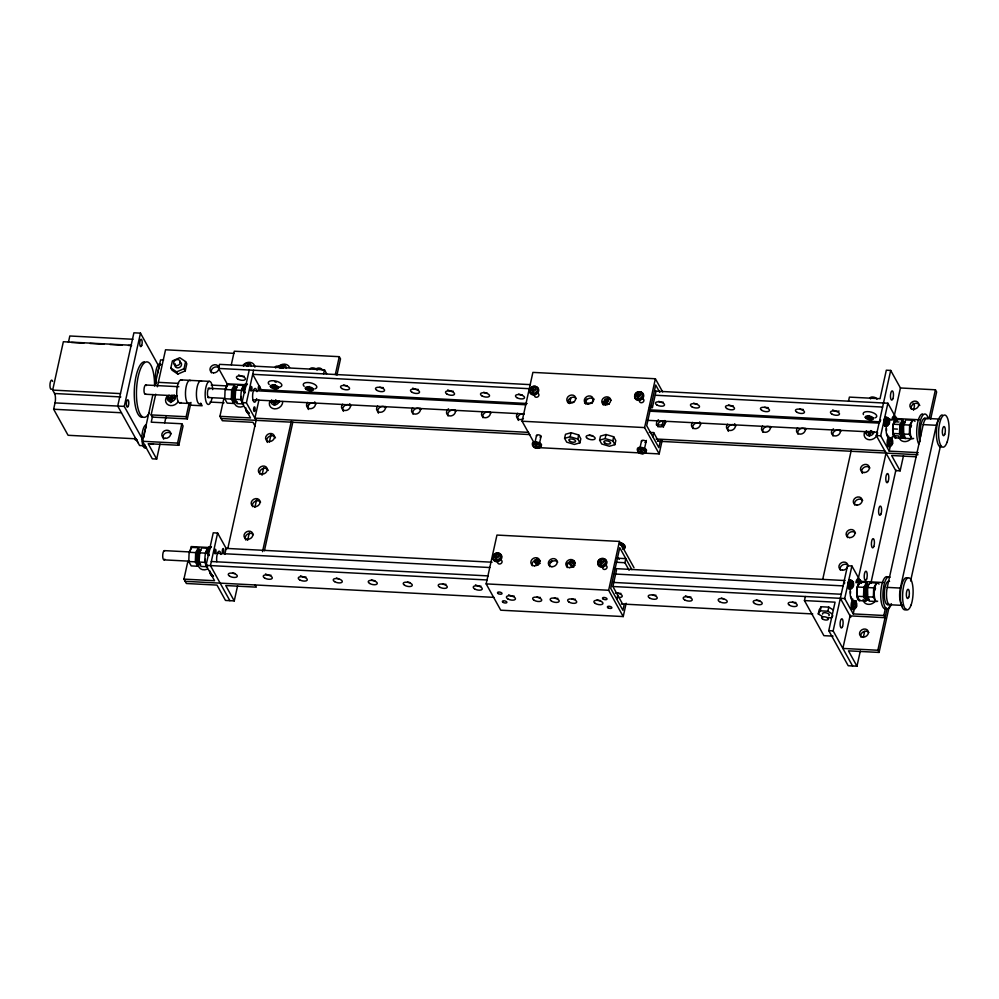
<?xml version="1.0" encoding="UTF-8"?>
<svg xmlns="http://www.w3.org/2000/svg" width="999" height="999" viewBox="0 0 999 999"><rect width="100%" height="100%" fill="white"/><g stroke="black" fill="none" stroke-linecap="round" stroke-linejoin="round"><path stroke-width="1.5" d="M200.075 549.775L197.914 550.499L197.04 552.347L196.828 560.726L198.376 560.901L199.226 559.977L199.738 552.335L199.051 550.861L200.075 549.775L200.986 550.549M236.051 386.988L233.891 387.712L233.017 389.573L232.792 397.939L234.353 398.126L235.19 397.202L235.714 389.56L235.027 388.074L236.051 386.988L236.963 387.762M866.545 598.601L868.855 599.113L866.545 598.601L865.009 595.441L865.221 587.075L866.108 585.227L868.768 584.677L866.595 584.939M867.719 595.829L867.582 587.986L866.795 586.788L868.268 584.49M904.682 423.451L904.232 421.715L902.072 422.44L900.623 429.22L901.897 435.152L904.832 436.326L902.946 434.328L903.695 433.054L903.558 425.199L902.771 424.001L903.708 422.028L905.144 422.49M199.151 563.823L197.765 566.246L191.209 565.909L188.774 561.525L189.111 552.272L191.895 547.427L198.451 547.764L200.275 551.048M197.765 566.246L195.329 561.863L195.679 552.622L198.451 547.764M198.614 562.037L198.963 552.784L201.736 547.939L208.292 548.276A9.253 2.985 -87 0 0 204.945 557.792A9.253 2.985 -87 0 0 207.605 566.758L201.049 566.421L198.614 562.037L205.182 562.375L207.005 565.659M205.182 562.375L205.294 559.29M235.127 401.036L233.741 403.471L227.173 403.121L224.75 398.738L225.087 389.498L227.859 384.64L234.428 384.977L236.251 388.274M233.741 403.471L231.306 399.076L231.656 389.835L234.428 384.977M234.59 399.25L234.927 390.01L237.7 385.152L244.268 385.489A9.253 2.985 -87 0 0 240.921 395.005A9.253 2.985 -87 0 0 243.581 403.971L237.025 403.633L234.59 399.25L241.146 399.588L242.969 402.884M241.146 399.588L241.271 396.516M868.031 597.327L865.946 600.973L859.39 600.624L856.955 596.241L857.304 587L860.077 582.142L866.633 582.492L867.856 584.677M865.946 600.973L863.523 596.59L863.86 587.35L866.633 582.492M866.795 596.753L867.144 587.512L869.917 582.654L876.473 583.004L873.7 587.849L873.363 597.102L875.798 601.485L869.23 601.136L866.795 596.753L873.363 597.102M903.308 435.764L901.922 438.186L895.366 437.849L892.931 433.466L893.268 424.225L896.041 419.368L902.609 419.705L903.82 421.903M901.922 438.186L899.487 433.803L899.837 424.563L902.609 419.705M904.382 435.926L903.92 438.012L905.244 438.623L902.771 433.978L903.121 424.737L905.893 419.88L912.449 420.217L909.677 425.075L909.34 434.315L911.762 438.698L905.206 438.361M279.096 400.924L278.721 402.347A4.171 3.509 -29 0 1 275.362 404.795L273.314 404.682A4.171 3.509 -29 0 1 271.104 401.948L271.516 400.05M286.301 368.369L286.338 367.894A4.171 3.509 -29 0 0 284.116 365.147L282.08 365.047A4.171 3.509 -29 0 0 278.721 367.495M535.764 441.92L535.651 445.991L537.524 448.314A2.46 1.074 12.5 0 0 538.711 447.577L538.623 447.277A2.46 1.074 12.5 0 0 536.276 446.066L535.077 446.004A2.46 1.074 12.5 0 0 533.891 446.74L533.978 447.04A2.46 1.074 12.5 0 0 536.326 448.251L538.523 448.027A3.996 1.736 12.5 0 0 540.447 446.828L540.309 446.341A3.996 1.736 12.5 0 0 536.488 444.368L534.54 444.268A3.996 1.736 12.5 0 0 532.604 445.467L532.754 445.941A3.996 1.736 12.5 0 0 535.551 447.689M640.746 447.365L640.646 451.448L642.507 453.771A2.46 1.074 12.5 0 0 643.693 453.034L643.606 452.734A2.46 1.074 12.5 0 0 641.271 451.523L640.059 451.461A2.46 1.074 12.5 0 0 638.873 452.197L638.96 452.497A2.46 1.074 12.5 0 0 641.308 453.708L643.506 453.484A3.996 1.736 12.5 0 0 645.429 452.272L645.292 451.798A3.996 1.736 12.5 0 0 641.47 449.825L639.522 449.712A3.996 1.736 12.5 0 0 637.587 450.924L637.737 451.398A3.996 1.736 12.5 0 0 639.585 452.797M245.979 408.004L245.941 408.204A2.46 0.799 -87 0 0 246.066 410.552L247.302 412.712A3.996 1.286 -87 0 0 248.301 412.225M135.876 438.811L68.082 435.289L53.634 409.24L55.032 402.897A6.943 2.248 -87 0 0 54.57 393.506L52.672 390.085L63.349 341.733L131.156 345.254M68.419 342.345L69.818 335.989L133.004 339.273M142.382 439.061L124.276 406.393L140.472 333.142L133.903 332.804L117.72 406.056L139.598 445.529L143.531 445.729M160.015 443.981L156.681 459.053L152.31 458.828L142.582 441.283L152.909 394.555M154.907 385.514L160.577 359.89L163.611 360.052M190.996 402.422L187.35 418.906L152.36 417.095L151.136 414.897L155.719 394.18M157.355 386.775L165.534 349.787L233.966 353.346M152.522 416.358L151.236 422.177L181.855 423.763L183.067 425.961L178.796 445.292L148.177 443.706L156.681 459.053M170.829 368.007L172.39 360.914L179.783 357.704L185.589 361.601L186.813 363.786L185.24 370.879L177.859 374.088L172.04 370.192L170.829 368.007L176.648 371.89L177.859 374.088M164.673 422.877L166.009 416.845M170.941 397.427L167.582 397.252L167.982 399.3L167.37 398.201L171.553 398.526L171.403 395.342M171.553 398.526L172.24 395.404M171.066 401.561L171.753 398.439L175.125 398.613M172.577 398.576L172.427 395.404M171.903 401.623L171.753 398.439M185.24 370.879L184.028 368.693L185.589 361.601M178.796 445.292L177.585 443.094L181.855 423.763M187.35 418.906L186.139 416.72L189.073 403.396M227.572 384.627L218.606 368.431L219.505 364.36L324.488 369.817L326.611 373.663M237.6 585.764L234.253 600.899L225.499 600.449L216.995 585.102L186.376 583.503L183.941 579.12L187.862 561.363M189.822 552.484L191.134 546.565L211.039 547.602M255.095 426.161L252.972 422.315L222.34 420.729L219.917 416.346L223.838 398.589M225.799 389.71L227.11 383.791L247.015 384.815M231.318 364.722L234.303 351.223L339.285 356.68L340.509 358.878L336.913 375.162M246.915 366.321L247.602 363.186L247.752 366.371M247.939 366.371L248.626 363.249L249.238 364.335L248.214 364.285M208.079 552.797A2.46 0.799 -87 0 1 207.293 553.496L206.955 552.897A2.46 0.799 -87 0 1 206.843 550.549L206.943 549.949A2.46 0.799 -87 0 1 207.879 548.713L207.105 553.271L208.204 555.044A3.996 1.286 -87 0 0 208.529 555.157M244.056 390.01A2.46 0.799 -87 0 1 243.269 390.721L242.932 390.109A2.46 0.799 -87 0 1 242.807 387.762L242.907 387.162A2.46 0.799 -87 0 1 243.856 385.939L243.082 390.497L244.168 392.27A3.996 1.286 -87 0 0 244.505 392.37M183.941 579.12L214.56 580.719L206.056 565.359L213.249 532.804L217.62 533.041L226.598 549.225M219.917 416.346L250.537 417.932L242.02 402.585L249.226 370.03M217.62 533.041L210.427 565.596L229.87 600.674M256.119 420.354L246.403 402.809L253.596 370.254M224.8 554.383L226.136 548.389L492.095 562.212M258.891 400.174L254.907 418.156L528.646 432.38M227.847 548.301L256.293 419.592M270.379 386.501L273.751 386.675L274.201 384.64M275.412 386.85L274.962 388.886L274.038 387.187L274.488 385.152L272.327 385.002A4.171 1.811 12.5 0 0 270.304 386.251L270.879 387.275A4.171 1.811 12.5 0 0 274.438 388.823L276.486 388.923A4.171 1.811 12.5 0 0 278.496 387.674L277.922 386.65A4.171 1.811 12.5 0 0 274.363 385.102M278.134 386.913L274.775 386.738L275.225 384.702M273.813 404.782L274.5 401.648L274.65 404.832M271.753 402.572L271.141 401.473L275.324 401.798L275.786 399.7M282.742 368.194L282.605 365.01L281.905 368.144L279.67 368.019M274.837 404.832L275.524 401.698L279.708 402.023M282.929 368.194L283.616 365.06L284.228 366.158L283.204 366.109M247.64 540.334L249.313 532.767M254.995 507.017L256.668 499.45M262.025 475.224L263.699 467.657M269.393 441.908L271.054 434.34M262.512 551.635L291.283 421.416M264.398 550.799L292.832 422.09M305.382 388.324L308.741 388.499L309.19 386.463M310.414 388.661L309.965 390.696L309.028 389.011L309.478 386.975M308.042 407.155L308.641 404.445M323.589 373.888L324.488 369.817M335.314 374.675L339.285 356.68M626.173 603.259L623.226 616.57L500.749 610.202L486.151 583.891L496.953 535.064L619.43 541.421L634.015 567.744M533.778 442.27L522.102 421.228L532.892 372.39L655.381 378.758L662.674 391.908M535.002 442.357L536.5 435.576M539.248 444.505L541.046 436.363M569.567 403.584L570.879 397.627M564.597 438.336L565.496 434.278L571.041 432.704L578.696 434.965L580.819 438.773L579.919 442.844L574.375 444.418L566.72 442.157L564.597 438.336L570.142 436.775L577.797 439.023L579.919 442.844M570.142 436.775L571.041 432.704M577.797 439.023L578.696 434.965M593.181 401.798L593.843 398.813M599.6 440.159L600.499 436.088L606.031 434.528L613.698 436.775L615.809 440.596L614.909 444.667L609.365 446.241L601.71 443.981L599.6 440.159L605.132 438.598L612.799 440.846L614.909 444.667M573.901 560.689L573.751 567.132M605.132 438.598L606.031 434.528M612.799 440.846L613.698 436.775M623.226 616.57L608.641 590.259L619.43 541.421M639.997 447.814L641.495 441.034M538.236 447.614L659.178 453.908L644.592 427.584L655.381 378.758M649.5 407.405L652.409 407.555L656.018 391.283M644.53 448.601L646.328 440.459M616.833 599.35L617.732 595.279M629.095 570.242L624.924 562.724L625.824 558.653L617.082 558.191A2.31 1.011 12.5 0 1 619.293 558.878A2.31 1.011 12.5 0 0 617.082 558.191M652.784 436.675L653.683 432.604L649.3 432.38M664.859 420.504L663.348 427.297L662.137 425.099L663.124 420.654M624.238 604.283L622.914 610.314L610.751 588.386L619.742 547.689L631.905 569.617M660.464 440.372L658.853 447.639L646.703 425.711L655.694 385.015L659.752 392.32M659.178 453.908L662.112 440.584M833.079 636.138L823.888 635.664L804.445 600.574L805.344 596.503M848.513 401.173L849.412 397.103L880.032 398.688L886.325 370.204L890.696 370.429L900.424 387.974L894.068 416.745M822.764 579.22L851.21 450.512M822.801 616.733L818.281 613.935L819.18 609.865L821.153 606.755L828.783 607.142L833.291 609.952M818.281 613.935L820.254 610.826L821.153 606.755M865.296 417.42L868.668 417.594L869.118 415.559M832.392 614.023L827.884 611.213L828.783 607.142M868.618 435.651L869.305 432.517L869.455 435.701M866.558 433.441L865.946 432.342L870.129 432.667L870.591 430.581M869.642 435.701L870.329 432.567L873.7 432.742M871.615 430.631L871.153 432.717L870.541 431.618L873.913 431.793M860.314 651.048L856.967 666.196L848.213 665.746L828.77 630.656L835.064 602.172L804.445 600.574M852.584 665.971L833.141 630.881L847.527 565.771L851.91 565.996L860.414 581.343L883.378 582.542M903.483 455.719L900.136 470.854L895.753 470.629L876.31 435.552L890.696 370.429M850.062 615.871L885.052 617.682L883.84 615.496L853.221 613.898L844.704 598.551L851.91 565.996M918.281 452.634L889.197 451.123L880.681 435.776L887.874 403.221L654.869 391.108M850.224 615.109L842.869 648.426L877.859 650.249L879.07 652.434L848.451 650.849L856.967 666.196M858.091 579.532L886.2 452.335M894.13 424.15L894.642 421.79L899.025 422.015M853.221 613.898L854.195 609.465M855.506 603.546L856.168 600.586M889.197 451.123L890.171 446.678M891.483 440.759L892.457 436.326M870.828 583.441L895.928 469.88M867.644 600.249L868.106 598.164M863.323 637.424L864.659 631.368M913.511 410.289L914.522 405.744L913.098 403.184M890.921 604.258A11.788 3.809 -87 0 1 887.05 600.424A11.788 3.809 -87 0 1 887.249 587.387L923.226 424.612A11.788 3.809 -87 0 1 927.734 418.731M883.84 615.496L885.476 608.091M877.859 650.249L887.012 608.803M929.058 418.569L935.414 389.797L900.424 387.974M879.07 652.434L889.11 607.005M930.606 419.243L936.637 391.983L935.414 389.797M901.185 604.033A11.788 3.809 -87 0 1 900.374 588.074L936.35 425.287A11.788 3.809 -87 0 1 939.884 419.105L924.574 418.306M910.601 580.993L940.534 445.591M888.136 420.691L888.273 420.179A2.46 0.799 -87 0 1 889.073 419.468L889.41 420.067A2.46 0.799 -87 0 1 889.422 423.027L889.272 423.539A2.46 0.799 -87 0 1 888.486 424.25L888.148 423.638A2.46 0.799 -87 0 1 888.136 420.691L889.422 423.027M887.587 424.5L887.774 423.876M895.941 419.992L896.078 419.468A2.46 0.799 -87 0 1 896.877 418.768L897.214 419.368A2.46 0.799 -87 0 1 897.314 419.867M891.27 441.133L891.408 440.609A2.46 0.799 -87 0 1 892.207 439.91L892.544 440.509A2.46 0.799 -87 0 1 892.557 443.469L892.407 443.981A2.46 0.799 -87 0 1 891.62 444.692L891.283 444.08A2.46 0.799 -87 0 1 891.27 441.133L892.557 443.469M850.424 580.394L852.734 581.68A3.996 1.286 -87 0 1 852.759 586.475L852.172 586.425A2.46 0.799 -87 0 1 852.159 583.478L852.309 582.954A2.46 0.799 -87 0 1 853.096 582.255L853.433 582.854A2.46 0.799 -87 0 1 853.446 585.801L853.308 586.326A2.46 0.799 -87 0 1 852.509 587.025L852.522 587.325A3.996 1.286 -87 0 1 851.235 588.473L850.686 587.487A3.996 1.286 -87 0 1 850.661 582.692L850.898 581.843A3.996 1.286 -87 0 1 852.184 580.694L853.283 582.467L852.322 586.813L848.626 588.536M851.61 587.287L851.797 586.65M859.964 582.767L860.114 582.255A2.46 0.799 -87 0 1 860.901 581.543L861.238 582.142A2.46 0.799 -87 0 1 861.35 582.642M856.143 604.907A3.996 1.286 -87 0 1 855.893 606.917L855.306 606.868A2.46 0.799 -87 0 1 855.294 603.92L855.431 603.396A2.46 0.799 -87 0 1 856.23 602.697L856.568 603.296A2.46 0.799 -87 0 1 856.58 606.243L856.443 606.768A2.46 0.799 -87 0 1 855.644 607.467L855.656 607.767A3.996 1.286 -87 0 1 854.37 608.903L853.82 607.929A3.996 1.286 -87 0 1 853.795 603.134L854.033 602.285A3.996 1.286 -87 0 1 855.319 601.136L856.418 602.909L855.456 607.242L851.76 608.978M529.982 389.398L530.219 388.648A3.996 3.359 -29 0 1 533.429 386.301L535.389 386.401A4.495 3.771 -29 0 1 538.211 390.509L537.837 391.521A4.495 3.771 -29 0 1 532.542 394.18A4.495 3.771 -29 0 1 529.72 390.072L530.119 388.948A4.495 3.771 -29 0 1 535.389 386.413A3.996 3.359 -29 0 1 537.437 389.935L537.112 390.846A3.996 3.359 -29 0 1 533.891 393.194L531.93 393.082A3.996 3.359 -29 0 1 529.882 389.548M530.157 389.91L530.282 389.573A4.633 3.896 -29 0 1 530.931 388.611M493.131 556.131L493.369 555.382A3.996 3.359 -29 0 1 496.59 553.034L498.538 553.134A4.495 3.771 -29 0 1 501.361 557.255L500.986 558.266A4.495 3.771 -29 0 1 495.704 560.914A4.495 3.771 -29 0 1 492.869 556.818L493.269 555.681M493.319 556.655L493.431 556.306A4.633 3.896 -29 0 1 494.08 555.344M535.664 559.964L535.289 561.013A4.633 3.896 -29 0 0 537.662 565.109M536.625 558.916L536.426 559.477A2.46 2.06 -29 0 0 537.687 561.65L538.886 561.713A2.46 2.06 -29 0 0 540.059 561.213M570.604 560.864L570.104 562.287A4.495 3.771 -29 0 0 573.476 566.458M570.666 561.788L570.279 562.824A4.633 3.896 -29 0 0 572.652 566.933M634.964 394.842L635.202 394.106A3.996 3.359 -29 0 1 638.423 391.758L640.371 391.858A4.495 3.771 -29 0 1 643.194 395.966L642.819 396.978A4.495 3.771 -29 0 1 637.537 399.637A4.495 3.771 -29 0 1 634.702 395.529L635.102 394.393A4.495 3.771 -29 0 1 640.371 391.858A3.996 3.359 -29 0 1 642.419 395.392L642.095 396.303A3.996 3.359 -29 0 1 638.873 398.651L636.912 398.539A3.996 3.359 -29 0 1 634.865 395.005M598.114 561.588L598.351 560.839A3.996 3.359 -29 0 1 601.573 558.491L603.521 558.591A4.495 3.771 -29 0 1 606.343 562.712L605.968 563.723A4.495 3.771 -29 0 1 600.686 566.371A4.495 3.771 -29 0 1 597.864 562.262L598.251 561.138M243.544 366.146L243.719 365.671A4.171 3.509 -29 0 1 247.078 363.224L249.126 363.336A4.171 3.509 -29 0 1 251.336 366.071M271.79 402.085L271.353 400.524L274.713 400.699L275.324 401.798M866.333 430.919L865.908 432.817A4.171 3.509 -29 0 0 868.119 435.564L870.166 435.664A4.171 3.509 -29 0 0 873.526 433.216L873.863 432.28M866.595 432.967L866.158 431.393L869.517 431.568L870.129 432.667M531.031 389.073L531.231 388.524A2.46 2.06 -29 0 1 533.216 387.075L534.415 387.137A2.46 2.06 -29 0 1 535.676 389.31L535.476 389.872A2.46 2.06 -29 0 1 533.503 391.321L532.292 391.246A2.46 2.06 -29 0 1 531.031 389.073L535.676 389.31M494.18 555.819L494.393 555.257A2.46 2.06 -29 0 1 496.366 553.821L497.577 553.883A2.46 2.06 -29 0 1 498.838 556.056L498.626 556.618A2.46 2.06 -29 0 1 496.653 558.054L495.442 557.991A2.46 2.06 -29 0 1 494.18 555.819L498.838 556.056M586.588 398.913L586.213 399.962A4.633 3.896 -29 0 1 584.677 401.723M535.377 559.79L535.114 560.464A4.495 3.771 -29 0 0 538.486 564.635L538.274 561.763M575.049 563.024A2.46 2.06 -29 0 1 573.888 563.536L572.677 563.473A2.46 2.06 -29 0 1 571.416 561.288L571.565 560.914M636.013 394.53L636.226 393.981A2.46 2.06 -29 0 1 638.199 392.532L639.41 392.595A2.46 2.06 -29 0 1 640.671 394.767L640.459 395.329A2.46 2.06 -29 0 1 638.486 396.765L637.275 396.703A2.46 2.06 -29 0 1 636.013 394.53L640.671 394.767M599.175 561.276L599.375 560.714A2.46 2.06 -29 0 1 601.348 559.278L602.559 559.34A2.46 2.06 -29 0 1 603.821 561.513L603.621 562.062A2.46 2.06 -29 0 1 601.635 563.511L600.436 563.448A2.46 2.06 -29 0 1 599.175 561.276L603.821 561.513M234.328 398.888L233.716 400.437L236.651 401.61M198.351 561.663L197.74 563.211L200.674 564.385M642.906 452.734L641.545 453.371A3.996 1.736 12.5 0 1 640.534 453.146M244.268 385.489L241.496 390.347L234.927 390.01M208.292 548.276L205.519 553.134L198.963 552.784M832.866 615.759L831.543 617.832L826.972 617.594M904.557 434.965L903.183 436.001M868.593 597.739L867.219 598.788M233.641 397.015L232.792 397.939L233.716 400.437L235.951 401.411L234.328 401.086M197.665 559.802L196.828 560.726L197.74 563.211L199.975 564.185L198.351 563.873M901.822 431.743L900.986 432.667L902.534 432.854L903.383 431.93M865.858 594.53L865.009 595.441L866.558 595.629L867.407 594.705M233.454 395.779L232.542 396.278L234.99 395.879M197.477 558.553L196.566 559.065L199.026 558.653M901.635 430.507L900.723 431.006L903.183 430.606M867.207 593.381L864.759 593.793L864.659 591.995L864.709 590.209L867.169 590.509M623.176 544.979A2.46 1.074 12.5 0 0 623.401 544.193L623.151 543.881A2.46 1.074 12.5 0 0 621.053 542.981L619.805 543.194L620.816 543.306A3.996 1.736 12.5 0 1 624.225 544.792L624.625 545.279A3.996 1.736 12.5 0 1 623.651 546.828M176.648 371.89L184.028 368.693M235.002 401.286L235.702 400.986M246.578 384.503L245.13 384.503A3.996 1.286 -87 0 0 243.606 386.488L243.431 387.462A3.996 1.286 -87 0 0 243.631 391.283L244.867 392.382M208.903 555.169L207.655 554.07A3.996 1.286 -87 0 1 207.467 550.249L207.63 549.275A3.996 1.286 -87 0 1 209.153 547.277L210.602 547.29M233.891 387.712L235.527 387.3L236.089 388.961M197.914 550.499L199.55 550.074L200.125 551.748M234.378 387.437L236.563 387.175M198.414 550.212L200.587 549.962M902.572 422.152L904.744 421.903M233.429 388.449L235.027 388.074L233.978 394.505L235.302 400.724M197.452 551.223L199.051 550.861L198.014 557.28L199.338 563.511M901.61 423.164L903.208 422.802L903.895 424.288L903.708 422.028L902.072 422.44L902.646 424.1M865.634 585.951L867.232 585.589L867.919 587.062L867.731 584.802L866.108 585.227L866.67 586.888M233.017 389.573L234.59 389.285L235.377 390.472M197.04 552.347L198.614 552.06L199.4 553.259M150.812 443.906L153.434 443.668M602.709 402.247L603.708 402.172A3.996 3.359 -29 0 0 606.93 399.825L607.267 398.926A3.996 3.359 -29 0 0 607.33 398.014M905.456 438.037L903.421 437.924A4.171 3.509 -29 0 1 901.41 436.101M869.18 600.262L867.144 600.162A4.171 3.509 -29 0 1 865.584 599.125M884.602 425.761L888.298 424.026L889.26 419.692L888.161 417.919A3.996 1.286 -87 0 0 886.875 419.068L886.637 419.905A3.996 1.286 -87 0 0 886.662 424.7L887.199 425.686A3.996 1.286 -87 0 0 888.498 424.538L888.735 423.701A3.996 1.286 -87 0 0 888.71 418.893L886.4 417.619M887.724 446.203L891.433 444.468L892.394 440.134L891.295 438.361A3.996 1.286 -87 0 0 890.009 439.498L889.772 440.347A3.996 1.286 -87 0 0 889.797 445.142L890.334 446.128A3.996 1.286 -87 0 0 891.632 444.98L891.87 444.13A3.996 1.286 -87 0 0 892.032 443.156M233.379 394.443L232.442 394.493L234.915 394.443M903.096 429.17L900.623 429.22L901.56 429.17L901.61 427.822L900.686 427.422L903.146 427.734M197.402 557.217L196.478 557.28L198.938 557.23M865.596 591.945L864.659 591.995L867.132 591.957M71.503 342.495L83.829 343.144M89.997 343.456L103.859 344.18M110.027 344.505L122.353 345.142M128.521 345.467L131.606 345.617M218.606 368.431L530.444 384.64M529.545 388.711L252.697 374.325L261.201 389.672L527.16 403.496M655.531 395.254L882.604 407.055M180.919 379.882L209.353 381.368M919.355 419.755L896.39 418.569L887.874 403.221M313.137 388.723L309.765 388.549L308.828 386.863M873.051 417.819L869.679 417.644L868.743 415.959M567.557 402.048L573.726 402.36M584.54 402.922L592.257 403.321M603.059 403.883L609.24 404.208M270.667 387.013L274.038 387.187M278.421 387.425L275.05 387.25L275.986 388.936M305.657 388.836L309.028 389.011M313.411 389.235L310.052 389.061L310.989 390.746M865.584 417.932L868.943 418.106L869.879 419.792L870.866 417.819M873.338 418.331L869.967 418.156L870.903 419.855M158.329 382.342L178.559 383.391M211.214 385.09L226.773 385.901M650.037 409.877L880.231 421.84M923.226 424.612L936.35 425.287M145.667 385.002L178.858 386.725M208.142 388.249L226.823 389.223M253.284 390.597L525.761 404.757M650.312 411.226L879.195 423.114M225.087 389.498L231.656 389.835M893.268 424.225L899.837 424.563M903.121 424.737L909.677 425.075M893.081 428.871L897.452 429.108M277.984 400.861L275.736 400.749L276.348 401.848M145.33 394.243L177.01 395.891M207.792 397.49L224.925 398.376M252.947 399.837L523.863 413.911M646.865 420.304L877.297 432.28M224.75 398.738L231.306 399.076M892.931 433.466L899.487 433.803M902.771 433.978L909.34 434.315M52.672 390.085L120.467 393.606M171.965 397.49L175.337 397.664M894.13 435.726L898.501 435.951M242.02 402.585L246.403 402.809M876.31 435.552L880.681 435.776M54.57 393.506L120.829 396.94M656.306 424.8L662.137 425.099M210.052 402.06L224.051 402.797M180.07 402.997L188.811 403.446M522.102 421.228L644.592 427.584M189.985 405.144L202.16 405.769L200.737 403.209M55.032 402.897L124.276 406.393M656.181 439.011L884.814 450.899M53.634 409.24L121.441 412.762M151.136 414.897L186.139 416.72M221.129 418.531L529.857 434.577M657.404 441.208L917.981 454.745M916.12 456.78L891.62 455.507L900.136 470.854M533.978 447.04L538.623 447.277M638.96 452.497L643.606 452.734M142.582 441.283L177.585 443.094M616.171 562.262L624.924 562.724M571.416 561.288L574.512 561.45M614.959 568.593L845.154 580.556M887.249 587.387L900.374 588.074M164.373 550.624L189.286 551.923M217.32 553.371L489.785 567.532M614.348 574L843.218 585.901M189.111 552.272L195.679 552.622M857.304 587L863.86 587.35M867.144 587.512L873.7 587.849M211.326 561.525L488.174 575.911M612.599 582.38L841.233 594.255M164.036 559.865L188.948 561.163M188.774 561.525L195.329 561.863M856.955 596.241L863.523 596.59M206.056 565.359L487.275 579.982M613.261 586.525L844.704 598.551M486.151 583.891L608.641 590.259M887.724 604.645L903.034 605.431A11.788 3.809 -87 0 1 902.06 605.119M820.254 610.826L827.884 611.213M185.152 581.318L493.893 597.365M621.428 603.983L812.736 613.935M828.77 630.656L833.141 630.881M901.373 434.078L902.946 434.328L902.159 429.22L902.771 424.001L901.198 424.3L901.985 425.487M233.192 399.363L234.765 399.6M865.409 596.865L866.97 597.115L868.156 598.913M197.215 562.137L198.789 562.387M861.088 581.768L860.289 580.357L858.228 579.695A4.633 1.498 -87 0 0 856.393 580.594L856.118 581.568A4.633 1.498 -87 0 0 855.918 582.704M901.897 435.152L903.496 435.452M865.921 597.939L867.519 598.226M902.509 435.814L904.132 436.126M234.965 393.007L232.505 392.694L233.416 393.107M198.988 555.781L196.528 555.481L197.452 555.881M248.002 412.824L246.765 411.725A3.996 1.286 -87 0 1 246.491 409.977M859.29 579.87L859.327 579.895A4.495 1.449 -87 0 0 857.504 580.744L857.242 581.693A4.495 1.449 -87 0 0 857.055 582.792M212.038 575.611L210.09 573.339A2.46 0.799 -87 0 1 209.977 570.978M903.296 426.373L900.886 425.749L901.747 426.573M867.332 589.16L864.909 588.523L865.771 589.36M235.115 391.645L232.692 391.021L233.566 391.845M199.138 554.433L196.728 553.808L197.59 554.632M246.216 410.939L246.403 411.163A2.46 0.799 -87 0 0 247.19 410.452M210.24 573.713L210.427 573.938A2.46 0.799 -87 0 0 211.214 573.239M622.714 549.3A4.633 2.01 12.5 0 0 624.775 547.352L624.313 546.778A4.633 2.01 12.5 0 0 620.367 545.067M640.159 392.232C637.737 391.034 637.287 398.189 638.349 400.362M535.164 386.775C532.754 385.589 532.292 392.732 533.366 394.905M603.309 558.965C600.886 557.779 600.436 564.934 601.51 567.107M498.326 553.508C495.904 552.322 495.454 559.477 496.515 561.65M866.008 588.274L865.221 587.075L866.795 586.788L866.195 592.007L866.97 597.115M897.065 418.981L895.966 417.207A3.996 1.286 -87 0 0 894.679 418.356L894.442 419.205A3.996 1.286 -87 0 0 894.28 420.179M867.731 415.909L868.668 417.594M852.159 583.478L853.446 585.801M855.294 603.92L856.58 606.243M840.334 598.326L850.811 617.22M651.198 405.369L652.409 407.555M653.683 432.604L658.541 441.383M615.247 568.031L616.47 570.229L612.874 586.5L622.589 604.045M307.804 386.813L308.741 388.499M273.838 385.052L274.775 386.738M272.814 384.99L273.751 386.675M275.524 401.698L276.136 402.797M140.472 333.142L158.579 365.809M255.145 584.952L256.356 587.15L225.737 585.551L234.253 600.899M602.909 403.184L603.196 403.896A4.633 3.896 -29 0 0 608.079 401.099L608.466 400.05A4.633 3.896 -29 0 0 608.553 398.988M244.043 386.163L244.193 386.538A2.46 0.799 -87 0 1 244.293 387.038M208.067 548.938L208.217 549.325A2.46 0.799 -87 0 1 208.316 549.825M243.194 365.072A6.943 5.832 -29 0 1 250.399 362.412A6.943 5.832 -29 0 1 254.895 367.17M310.239 368.956A3.472 1.511 12.5 0 1 313.611 367.994A3.472 1.511 12.5 0 1 317.058 370.13M304.183 386.351A6.943 3.022 12.5 0 1 306.094 382.617A6.943 3.022 12.5 0 1 315.222 384.74A6.943 3.022 12.5 0 1 314.91 388.836M315.734 369.018A4.633 3.896 -29 0 1 322.427 370.217M244.168 376.223A4.633 2.01 12.5 0 1 241.895 376.111M240.722 375.836A4.633 2.01 12.5 0 1 238.674 374.95M895.404 436.688A8.104 2.61 -87 0 1 893.63 434.49M893.081 430.931A8.104 2.61 -87 0 1 893.243 426.748M894.055 423.052A8.104 2.61 -87 0 1 896.677 420.729M910.813 438.836A6.943 5.832 -29 0 1 903.608 441.496A6.943 5.832 -29 0 1 899.112 436.738M278.197 366.883A6.943 5.832 -29 0 1 289.56 367.482M906.443 609.19A16.109 5.207 -87 0 1 900.436 594.243A16.109 5.207 -87 0 1 907.591 578.121M888.735 604.145A11.788 3.809 -87 0 1 884.34 593.206A11.788 3.809 -87 0 1 889.572 581.406M891.445 603.908A16.109 5.207 -87 0 1 882.966 597.489A16.109 5.207 -87 0 1 890.097 577.21M886.75 608.166A16.109 5.207 -87 0 1 880.743 593.219A16.109 5.207 -87 0 1 887.911 577.097M877.671 601.148A9.253 2.985 -87 0 1 874.3 591.358A9.253 2.985 -87 0 1 879.033 584.153M860.938 637.087A4.633 3.896 -29 0 1 863.223 631.88A4.633 3.896 -29 0 1 868.905 632.529M911.3 409.19A4.633 3.896 -29 0 1 914.135 403.721A4.633 3.896 -29 0 1 919.779 405.519M840.334 570.154A4.633 3.896 -29 0 1 842.619 564.947A4.633 3.896 -29 0 1 848.301 565.596M862.424 473.364A4.633 3.896 -29 0 1 863.698 467.607A4.633 3.896 -29 0 1 869.879 467.932M847.527 537.599A4.633 3.896 -29 0 1 849.812 532.392A4.633 3.896 -29 0 1 855.494 533.041M854.719 505.044A4.633 3.896 -29 0 1 857.005 499.837A4.633 3.896 -29 0 1 862.686 500.487M267.507 442.445A4.633 3.896 -29 0 1 267.008 441.57M266.783 440.571A4.633 3.896 -29 0 1 270.392 435.889A4.633 3.896 -29 0 1 275.474 437.899M259.802 474.125A4.633 3.896 -29 0 1 262.637 468.656A4.633 3.896 -29 0 1 268.281 470.454M252.61 506.68A4.633 3.896 -29 0 1 254.907 501.473A4.633 3.896 -29 0 1 260.577 502.135M245.929 540.122A4.633 3.896 -29 0 1 247.203 534.365A4.633 3.896 -29 0 1 253.384 534.69M575.262 565.097A3.996 3.359 -29 0 1 574.275 565.409L572.315 565.309A3.996 3.359 -29 0 1 570.267 561.763M540.272 563.286A3.996 3.359 -29 0 1 539.285 563.586L537.325 563.486A3.996 3.359 -29 0 1 535.277 559.939M568.856 562.237A3.472 2.922 -29 0 1 566.558 563.561M551.848 560.614A3.472 2.922 -29 0 1 549.912 562.387M538.161 564.148A3.472 2.922 -29 0 1 537.437 563.798M496.016 553.946A4.633 3.896 -29 0 1 501.798 557.804L501.411 558.853A4.633 3.896 -29 0 1 495.954 561.588A4.633 3.896 -29 0 1 493.044 557.355M493.244 555.794A4.495 3.771 -29 0 1 498.538 553.146A3.996 3.359 -29 0 1 500.586 556.68L500.262 557.579A3.996 3.359 -29 0 1 497.04 559.927L495.079 559.827A3.996 3.359 -29 0 1 493.031 556.293M621.99 546.678A2.31 1.011 12.5 0 1 622.377 547.976M619.442 543.98A4.495 1.948 12.5 0 1 624.425 545.766L624.875 546.328A4.495 1.948 12.5 0 1 624.887 547.365M604.407 559.165A4.633 3.896 -29 0 1 606.78 563.261L606.393 564.31A4.633 3.896 -29 0 1 600.948 567.045A4.633 3.896 -29 0 1 598.026 562.812L598.413 561.763A4.633 3.896 -29 0 1 600.998 559.403M598.226 561.251A4.495 3.771 -29 0 1 603.521 558.603A3.996 3.359 -29 0 1 605.581 562.137L605.244 563.036A3.996 3.359 -29 0 1 602.022 565.384L600.074 565.284A3.996 3.359 -29 0 1 598.014 561.738M532.28 565.784A4.633 3.896 -29 0 1 534.565 560.576A4.633 3.896 -29 0 1 540.247 561.226M549.775 566.695A4.633 3.896 -29 0 1 552.06 561.488A4.633 3.896 -29 0 1 557.742 562.137M567.27 567.594A4.633 3.896 -29 0 1 569.555 562.4A4.633 3.896 -29 0 1 575.237 563.049M540.397 597.427A4.633 2.01 12.5 0 1 536.962 597.04M557.892 598.339A4.633 2.01 12.5 0 1 554.457 597.951M575.399 599.25A4.633 2.01 12.5 0 1 571.952 598.863M600.549 600.624A4.633 2.01 12.5 0 1 597.102 599.825M514.148 596.066A4.633 2.01 12.5 0 1 511.888 595.953M510.714 595.679A4.633 2.01 12.5 0 1 508.666 594.792M605.831 565.484A2.31 1.948 -29 0 1 606.83 568.056A2.31 1.948 -29 0 1 603.833 569.355A2.31 1.948 -29 0 1 602.847 566.783M500.849 560.027A2.31 1.948 -29 0 1 501.848 562.599A2.31 1.948 -29 0 1 498.851 563.898A2.31 1.948 -29 0 1 497.852 561.326M874.837 601.61A6.943 5.832 -29 0 1 867.631 604.27A6.943 5.832 -29 0 1 863.148 599.512M164.81 559.178A4.633 1.498 -87 0 1 162.7 555.981A4.633 1.498 -87 0 1 164.76 550.749M860.176 600.249A9.253 2.985 -87 0 1 856.792 590.446A9.253 2.985 -87 0 1 861.525 583.254M865.733 596.228A4.633 1.498 -87 0 1 864.784 592.469A4.633 1.498 -87 0 1 865.683 587.799M874.924 590.047A4.633 1.498 -87 0 1 875.536 588.311M234.902 573.401A4.633 2.01 12.5 0 1 232.555 572.989M270.991 575.199A4.633 2.01 12.5 0 1 265.497 573.926M305.981 577.022A4.633 2.01 12.5 0 1 300.499 575.736M615.421 593.094A4.633 2.01 12.5 0 1 622.102 595.504A4.633 2.01 12.5 0 1 617.769 597.34M480.956 586.113A4.633 2.01 12.5 0 1 478.696 585.988M477.522 585.714A4.633 2.01 12.5 0 1 475.474 584.827M445.966 584.29A4.633 2.01 12.5 0 1 442.52 583.903M338.711 578.721A4.633 2.01 12.5 0 1 336.438 578.046M374.887 580.669A4.633 2.01 12.5 0 1 371.428 579.87M409.877 582.492A4.633 2.01 12.5 0 1 407.53 582.08M620.941 593.381A4.633 2.01 12.5 0 1 617.494 592.994M690.921 597.027A4.633 2.01 12.5 0 1 685.439 595.741M795.916 602.472A4.633 2.01 12.5 0 1 792.469 602.085M759.827 600.674A4.633 2.01 12.5 0 1 756.38 599.875M655.931 595.204A4.633 2.01 12.5 0 1 652.484 594.817M723.651 598.726A4.633 2.01 12.5 0 1 721.378 598.051M207.143 569.205A6.943 5.832 -29 0 1 198.351 565.009M216.808 561.725A6.943 2.248 -87 0 1 217.982 552.185A6.943 2.248 -87 0 1 220.966 554.445M209.365 551.411A4.633 1.498 -87 0 1 209.465 550.212L209.653 549.088A4.633 1.498 -87 0 1 210.265 547.34M210.639 546.853A4.633 1.498 -87 0 1 211.426 546.778M209.241 555.581A4.495 1.449 -87 0 1 208.404 550.187L208.591 549.1A4.495 1.449 -87 0 1 210.314 546.853M212.337 574.999A3.996 1.286 -87 0 1 211.338 575.486L210.789 574.512A3.996 1.286 -87 0 1 210.527 572.752M213.124 575.961A4.495 1.449 -87 0 1 211.563 574.013M213.449 576.223A4.633 1.498 -87 0 1 213.099 575.786M206.98 565.384A8.104 2.61 -87 0 1 205.881 563.399M206.893 550.636A8.104 2.61 -87 0 1 207.555 549.762M197.215 561.076A4.633 1.498 -87 0 1 197.165 553.833M822.627 614.16A3.472 1.511 12.5 0 1 826.31 612.874A3.472 1.511 12.5 0 1 828.87 615.609M851.485 580.581A4.495 1.449 -87 0 0 849.699 581.443L849.437 582.405A4.495 1.449 -87 0 0 849.6 588.161A4.495 1.449 -87 0 0 851.535 587.599M851.76 581.268A4.495 1.449 -87 0 1 851.96 582.167M850.711 581.106A4.633 1.498 -87 0 0 848.576 581.293L848.313 582.28A4.633 1.498 -87 0 0 848.226 587.387A4.633 1.498 -87 0 0 849.749 588.898M844.442 583.703A2.31 0.749 -87 0 1 844.679 582.654M852.359 602.946A2.31 0.749 -87 0 1 852.746 602.597M856.131 603.883A3.996 1.286 -87 0 0 855.868 602.122L854.657 601.036A4.495 1.449 -87 0 1 854.894 601.698M854.332 608.778A4.495 1.449 -87 0 1 852.597 608.229A4.495 1.449 -87 0 1 852.572 602.834L852.834 601.885A4.495 1.449 -87 0 1 854.282 600.599M853.258 608.841A4.633 1.498 -87 0 1 851.473 608.279A4.633 1.498 -87 0 1 851.435 602.722L851.71 601.735A4.633 1.498 -87 0 1 852.821 600.287A9.253 2.985 -87 0 1 850.361 588.923M852.721 582.192A9.253 2.985 -87 0 1 853.508 581.805M860.813 582.729A3.996 1.286 -87 0 0 860.539 580.968L859.989 579.994A3.996 1.286 -87 0 0 858.703 581.143L858.466 581.98A3.996 1.286 -87 0 0 858.303 582.954M859.565 580.556A4.495 1.449 -87 0 1 859.764 581.468M852.871 599.138A8.104 2.61 -87 0 1 852.197 598.925M851.598 598.164A8.104 2.61 -87 0 1 851.098 596.927M850.549 593.369A8.104 2.61 -87 0 1 850.536 591.283M859.427 599.475A8.104 2.61 -87 0 1 857.654 597.277M857.117 593.706A8.104 2.61 -87 0 1 857.267 589.522M858.079 585.839A8.104 2.61 -87 0 1 859.34 583.641M645.204 451.573A4.633 2.01 12.5 0 0 646.503 450.349L646.341 449.787A4.633 2.01 12.5 0 0 641.333 447.415A4.633 2.01 12.5 0 0 637.424 448.776L637.587 449.338A4.633 2.01 12.5 0 0 638.049 449.912M644.879 452.535A4.495 1.948 12.5 0 0 646.141 451.348L645.978 450.799A4.495 1.948 12.5 0 0 641.121 448.501A4.495 1.948 12.5 0 0 637.337 449.812L637.499 450.362A4.495 1.948 12.5 0 0 638.648 451.448M641.258 392.42A4.633 3.896 -29 0 1 643.631 396.528L643.244 397.565A4.633 3.896 -29 0 1 637.787 400.299A4.633 3.896 -29 0 1 634.877 396.066M635.264 395.017A4.633 3.896 -29 0 1 637.849 392.657M540.934 445.816A4.633 2.01 12.5 0 0 541.52 444.892L541.346 444.33A4.633 2.01 12.5 0 0 536.338 441.958A4.633 2.01 12.5 0 0 532.442 443.319L532.604 443.881A4.633 2.01 12.5 0 0 533.066 444.455M537.937 447.252A4.495 1.948 12.5 0 0 541.158 445.891L540.996 445.342A4.495 1.948 12.5 0 0 536.138 443.044A4.495 1.948 12.5 0 0 532.355 444.355L532.504 444.905A4.495 1.948 12.5 0 0 532.954 445.467M537.237 387.425A4.633 3.896 -29 0 1 538.648 391.071L538.261 392.108A4.633 3.896 -29 0 1 532.804 394.842A4.633 3.896 -29 0 1 529.895 390.609M532.867 387.2A4.633 3.896 -29 0 1 536.276 386.963M603.221 404.932A4.633 3.896 -29 0 1 605.506 399.725A4.633 3.896 -29 0 1 611.188 400.374M585.726 404.021A4.633 3.896 -29 0 1 588.011 398.813A4.633 3.896 -29 0 1 593.693 399.463M568.219 403.109A4.633 3.896 -29 0 1 570.516 397.902A4.633 3.896 -29 0 1 576.186 398.551M592.757 435.689A4.633 2.01 12.5 0 1 589.31 434.877M536.8 436.101A2.31 1.011 12.5 0 1 537.599 434.84A2.31 1.011 12.5 0 1 540.709 435.751A2.31 1.011 12.5 0 1 539.91 437.025M538.186 393.519A2.31 1.948 -29 0 1 538.374 396.341A2.31 1.948 -29 0 1 535.214 396.928A2.31 1.948 -29 0 1 535.027 394.106M641.783 441.558A2.31 1.011 12.5 0 1 642.582 440.297A2.31 1.011 12.5 0 1 645.691 441.208A2.31 1.011 12.5 0 1 644.892 442.47M642.682 398.751A2.31 1.948 -29 0 1 643.681 401.323A2.31 1.948 -29 0 1 640.684 402.622A2.31 1.948 -29 0 1 639.685 400.05M282.692 401.536A6.943 5.832 -29 0 1 274.65 408.891A6.943 5.832 -29 0 1 270.017 400.886M269.193 384.528A6.943 3.022 12.5 0 1 271.591 380.744A6.943 3.022 12.5 0 1 280.919 383.479A6.943 3.022 12.5 0 1 278.509 387.275M275.724 367.982A3.472 1.511 12.5 0 1 277.747 366.084A3.472 1.511 12.5 0 1 282.055 368.319M243.119 406.431A6.943 5.832 -29 0 1 234.328 402.222M237.45 402.447A4.171 3.509 -29 0 1 236.763 401.823M178.222 401.436A6.943 5.832 -29 0 1 168.481 405.032A6.943 5.832 -29 0 1 167.233 396.178M174.026 394.855A4.171 3.509 -29 0 1 175.374 397.177L174.95 399.076A4.171 3.509 -29 0 1 171.591 401.536L169.543 401.423A4.171 3.509 -29 0 1 167.333 398.688L167.757 396.79A4.171 3.509 -29 0 1 169.131 395.192M168.956 399.363A3.472 2.922 -29 0 1 169.243 398.576M233.179 398.289A4.633 1.498 -87 0 1 233.142 391.059M910.888 427.272A4.633 1.498 -87 0 1 911.5 425.524M896.153 437.462A9.253 2.985 -87 0 1 892.769 427.672A9.253 2.985 -87 0 1 897.502 420.467M901.71 433.441A4.633 1.498 -87 0 1 900.748 429.682A4.633 1.498 -87 0 1 901.66 425.012M156.219 383.853A11.576 3.734 -87 0 1 156.144 369.955A11.576 3.734 -87 0 1 160.564 364.198M157.854 372.889A11.576 3.734 -87 0 1 159.016 367.632M159.865 365.721A11.576 3.734 -87 0 1 160.814 364.485M146.254 447.552A11.576 3.734 -87 0 1 141.908 438.324A11.576 3.734 -87 0 1 146.116 424.937M146.491 447.839A11.576 3.734 -87 0 1 144.917 445.005M144.118 436.938A11.576 3.734 -87 0 1 146.366 426.76M877.497 432.417A6.943 5.832 -29 0 1 877.372 434.003M876.797 435.576A6.943 5.832 -29 0 1 867.806 439.473A6.943 5.832 -29 0 1 864.822 431.755M256.681 398.589A6.943 2.248 -87 0 1 253.209 400.749A6.943 2.248 -87 0 1 253.609 390.122A6.943 2.248 -87 0 1 256.943 391.658M245.342 388.636A4.633 1.498 -87 0 1 245.429 387.437L245.629 386.301A4.633 1.498 -87 0 1 246.241 384.565M246.616 384.066A4.633 1.498 -87 0 1 247.39 384.003M245.205 392.807A4.495 1.449 -87 0 1 244.38 387.412L244.568 386.313A4.495 1.449 -87 0 1 246.278 384.078M259.465 385.989A2.31 0.749 -87 0 1 259.378 389.872A2.31 0.749 -87 0 1 258.266 388.486A2.31 0.749 -87 0 1 259.303 385.776M249.101 413.174A4.495 1.449 -87 0 1 247.54 411.238M249.413 413.436A4.633 1.498 -87 0 1 249.076 413.012M242.957 402.609A8.104 2.61 -87 0 1 241.858 400.624M242.869 387.849A8.104 2.61 -87 0 1 243.531 386.988M887.462 417.794A4.495 1.449 -87 0 0 885.676 418.668L885.414 419.617A4.495 1.449 -87 0 0 885.576 425.374A4.495 1.449 -87 0 0 887.499 424.825M887.736 418.481A4.495 1.449 -87 0 1 887.936 419.393M886.675 418.319A4.633 1.498 -87 0 0 884.552 418.519L884.277 419.493A4.633 1.498 -87 0 0 884.202 424.612A4.633 1.498 -87 0 0 885.713 426.111M880.419 420.929A2.31 0.749 -87 0 1 880.656 419.88M888.323 440.159A2.31 0.749 -87 0 1 888.523 439.91M892.107 441.096A3.996 1.286 -87 0 0 891.832 439.335L889.535 438.062A4.633 1.498 -87 0 1 889.809 438.761M890.871 438.923A4.495 1.449 -87 0 0 888.81 439.11L888.548 440.059A4.495 1.449 -87 0 0 888.573 445.442A4.495 1.449 -87 0 0 890.309 446.004M889.235 446.066A4.633 1.498 -87 0 1 887.449 445.492A4.633 1.498 -87 0 1 887.412 439.935L887.686 438.961A4.633 1.498 -87 0 1 888.798 437.512A9.253 2.985 -87 0 1 886.325 426.136M888.698 419.405A9.253 2.985 -87 0 1 890.946 420.129M896.777 419.955A3.996 1.286 -87 0 0 896.515 418.194L894.205 416.908A4.633 1.498 -87 0 0 892.357 417.807L892.082 418.793A4.633 1.498 -87 0 0 891.895 419.917M895.741 418.681A4.495 1.449 -87 0 0 893.481 417.969L893.218 418.918A4.495 1.449 -87 0 0 893.031 420.005M888.848 436.351A8.104 2.61 -87 0 1 888.173 436.138M887.574 435.389A8.104 2.61 -87 0 1 887.075 434.153M886.525 430.594A8.104 2.61 -87 0 1 886.513 428.509M179.708 361.9A3.472 2.922 -29 0 1 181.206 365.759A3.472 2.922 -29 0 1 176.711 367.707A3.472 2.922 -29 0 1 175.212 363.848M211.401 372.827A4.633 3.896 -29 0 1 213.686 367.62A4.633 3.896 -29 0 1 219.368 368.269M941.046 447.077A16.109 5.207 -87 0 1 936.413 431.468A16.109 5.207 -87 0 1 942.232 414.91M920.603 436.276A11.788 3.809 -87 0 1 921.365 423.189A11.788 3.809 -87 0 1 925.549 418.618M920.017 441.783A16.109 5.207 -87 0 1 920.866 419.043A16.109 5.207 -87 0 1 928.258 418.381M918.818 444.13A16.109 5.207 -87 0 1 917.057 426.261A16.109 5.207 -87 0 1 922.552 413.886M913.648 438.374A9.253 2.985 -87 0 1 910.264 428.583A9.253 2.985 -87 0 1 914.997 421.378M163.736 439.185A4.633 3.896 -29 0 1 165.01 433.429A4.633 3.896 -29 0 1 171.204 433.753M145.729 394.043A4.633 1.498 -87 0 1 144.031 389.148A4.633 1.498 -87 0 1 146.403 385.552M51.673 389.16A4.633 1.498 -87 0 1 50.05 383.666A4.633 1.498 -87 0 1 52.635 381.368M149.113 413.224A27.772 8.966 -87 0 1 136.763 400.761A27.772 8.966 -87 0 1 144.318 362.912A27.772 8.966 -87 0 1 154.57 385.914M142.283 417.232A27.772 8.966 -87 0 1 134.303 390.322A27.772 8.966 -87 0 1 144.343 361.788M343.481 411.338A4.633 3.896 -29 0 1 344.755 405.582A4.633 3.896 -29 0 1 350.936 405.906M349.725 403.708A4.633 3.896 -29 0 1 348.763 409.215A4.633 3.896 -29 0 1 342.744 409.627A4.633 3.896 -29 0 1 342.657 404.195M347.165 385.764A4.633 2.01 12.5 0 1 343.706 384.965M420.217 408.229A4.633 3.896 -29 0 1 415.084 414.135A4.633 3.896 -29 0 1 412.649 407.829M412.962 414.098A4.633 3.896 -29 0 1 415.247 408.891A4.633 3.896 -29 0 1 420.929 409.54M455.219 410.052A4.633 3.896 -29 0 1 452.747 415.347A4.633 3.896 -29 0 1 447.053 414.323A4.633 3.896 -29 0 1 448.526 408.841M314.722 401.898A4.633 3.896 -29 0 1 313.773 407.405A4.633 3.896 -29 0 1 307.754 407.817A4.633 3.896 -29 0 1 307.655 402.372M308.491 409.515A4.633 3.896 -29 0 1 309.752 403.758A4.633 3.896 -29 0 1 315.946 404.083M275.012 381.943A4.633 2.01 12.5 0 1 276.186 382.217M385.227 406.406A4.633 3.896 -29 0 1 380.095 412.312A4.633 3.896 -29 0 1 377.647 406.019M378.471 413.161A4.633 3.896 -29 0 1 379.745 407.405A4.633 3.896 -29 0 1 385.939 407.729M665.184 420.954A4.633 3.896 -29 0 1 662.724 426.261A4.633 3.896 -29 0 1 657.017 425.237A4.633 3.896 -29 0 1 658.491 419.755M657.929 426.823A4.633 3.896 -29 0 1 661.9 421.004M664.16 421.116A4.633 3.896 -29 0 1 665.896 422.277M418.244 389.385A4.633 2.01 12.5 0 1 414.797 388.998M413.698 388.599A4.633 2.01 12.5 0 1 412.749 388.112M383.241 387.562A4.633 2.01 12.5 0 1 379.807 387.175M453.234 391.208A4.633 2.01 12.5 0 1 447.752 389.922M487.137 393.044A4.633 2.01 12.5 0 1 483.691 392.232M522.14 394.855A4.633 2.01 12.5 0 1 518.681 394.056M482.954 417.732A4.633 3.896 -29 0 1 485.239 412.525A4.633 3.896 -29 0 1 490.921 413.174M490.209 411.863A4.633 3.896 -29 0 1 485.077 417.769A4.633 3.896 -29 0 1 482.629 411.476M518.456 420.429A4.633 3.896 -29 0 1 518.843 415.484A4.633 3.896 -29 0 1 524.188 413.848M523.426 418.556A4.633 3.896 -29 0 1 517.594 418.606A4.633 3.896 -29 0 1 517.632 413.286M447.952 415.921A4.633 3.896 -29 0 1 451.935 410.089M453.096 410.002A4.633 3.896 -29 0 1 455.919 411.363M734.665 423.713A4.633 3.896 -29 0 1 733.716 429.22A4.633 3.896 -29 0 1 727.697 429.632A4.633 3.896 -29 0 1 727.597 424.2M728.421 431.343A4.633 3.896 -29 0 1 729.695 425.586A4.633 3.896 -29 0 1 735.888 425.911M699.675 421.903A4.633 3.896 -29 0 1 698.713 427.41A4.633 3.896 -29 0 1 692.694 427.822A4.633 3.896 -29 0 1 692.607 422.377M770.167 426.411A4.633 3.896 -29 0 1 765.034 432.317A4.633 3.896 -29 0 1 762.599 426.024M663.199 402.122A4.633 2.01 12.5 0 1 662.112 402.135M660.938 401.998A4.633 2.01 12.5 0 1 658.666 401.323M692.919 428.646A4.633 3.896 -29 0 1 695.204 423.439A4.633 3.896 -29 0 1 700.886 424.088M733.191 405.756A4.633 2.01 12.5 0 1 728.658 404.97M697.115 403.946A4.633 2.01 12.5 0 1 693.656 403.146M768.194 407.567A4.633 2.01 12.5 0 1 764.747 407.18M803.184 409.39A4.633 2.01 12.5 0 1 799.749 409.003M839.11 411.051A4.633 2.01 12.5 0 1 832.691 409.927M762.911 432.28A4.633 3.896 -29 0 1 765.197 427.072A4.633 3.896 -29 0 1 770.878 427.722M797.901 434.103A4.633 3.896 -29 0 1 800.199 428.896A4.633 3.896 -29 0 1 805.868 429.545M832.904 435.926A4.633 3.896 -29 0 1 836.875 430.094M838.036 430.007A4.633 3.896 -29 0 1 840.871 431.368M805.169 428.234A4.633 3.896 -29 0 1 800.024 434.14A4.633 3.896 -29 0 1 797.589 427.834M840.159 430.057A4.633 3.896 -29 0 1 837.699 435.352A4.633 3.896 -29 0 1 831.992 434.328A4.633 3.896 -29 0 1 833.466 428.846M608.116 398.464A4.495 3.771 -29 0 1 608.029 399.5L607.654 400.512A4.495 3.771 -29 0 1 602.909 403.221M605.294 398.851A2.46 2.06 -29 0 1 604.957 399.363M607.429 401.099A2.31 1.948 -29 0 1 606.006 403.833M585.551 399.962A2.31 1.948 -29 0 1 585.102 401.998M181.056 402.51A11.576 3.734 -87 0 1 176.736 391.783A11.576 3.734 -87 0 1 181.88 380.194M189.798 402.959A11.576 3.734 -87 0 1 185.489 392.232A11.576 3.734 -87 0 1 190.634 380.644M200.737 403.534A11.576 3.734 -87 0 1 196.428 392.807A11.576 3.734 -87 0 1 201.561 381.218M211.963 398.401A11.576 3.734 -87 0 1 205.969 401.323A11.576 3.734 -87 0 1 207.417 383.079A11.576 3.734 -87 0 1 212.662 389.598M209.153 397.34A4.633 1.498 -87 0 1 207.467 392.445A4.633 1.498 -87 0 1 209.827 388.848M870.629 398.901A3.472 1.511 12.5 0 1 872.651 397.003A3.472 1.511 12.5 0 1 876.972 399.238M863.411 414.585A6.943 3.022 12.5 0 1 871.665 412.237A6.943 3.022 12.5 0 1 874.824 417.944M136.476 439.498A4.171 1.349 -87 0 1 135.439 440.01L134.865 438.986A4.171 1.349 -87 0 1 134.69 438.149M138.287 442.869A6.943 2.248 -87 0 1 137.038 439.76M170.742 398.376L170.042 401.511L170.654 402.609L171.341 399.475L170.742 398.376M308.304 386.8L307.317 386.825A4.171 1.811 12.5 0 0 305.307 388.074L305.869 389.098A4.171 1.811 12.5 0 0 309.44 390.634L311.476 390.746A4.171 1.811 12.5 0 0 313.486 389.485L312.924 388.474A4.171 1.811 12.5 0 0 309.353 386.925L308.304 386.8M868.218 415.909L867.232 415.921A4.171 1.811 12.5 0 0 865.221 417.17L865.796 418.194A4.171 1.811 12.5 0 0 869.355 419.73L871.39 419.842A4.171 1.811 12.5 0 0 873.401 418.593L872.839 417.57A4.171 1.811 12.5 0 0 869.28 416.021L868.218 415.909M237.774 379.021A4.633 2.01 12.5 0 0 245.354 379.408A4.633 2.01 12.5 0 0 239.748 375.924A4.633 2.01 12.5 0 0 237.774 379.021M911.125 604.919A16.109 5.207 -87 0 0 909.777 578.234A16.109 5.207 -87 0 0 902.646 598.501A16.109 5.207 -87 0 0 911.125 604.919M908.79 597.065A4.633 1.498 -87 0 0 908.403 589.385A4.633 1.498 -87 0 0 906.355 595.217A4.633 1.498 -87 0 0 908.79 597.065M863.061 637.125A4.633 3.896 -29 0 0 868.193 631.218A4.633 3.896 -29 0 0 860.626 630.831A4.633 3.896 -29 0 0 863.061 637.125M913.423 409.228A4.633 3.896 -29 0 0 918.556 403.321A4.633 3.896 -29 0 0 910.988 402.934A4.633 3.896 -29 0 0 913.423 409.228M892.906 398.651A4.633 1.498 -87 0 0 892.519 390.984A4.633 1.498 -87 0 0 890.471 396.815A4.633 1.498 -87 0 0 892.906 398.651M842.457 570.192A4.633 3.896 -29 0 0 847.589 564.285A4.633 3.896 -29 0 0 840.022 563.898A4.633 3.896 -29 0 0 842.457 570.192M866.657 578.983A4.633 1.498 -87 0 0 866.27 571.303A4.633 1.498 -87 0 0 864.222 577.135A4.633 1.498 -87 0 0 866.657 578.983M864.035 472.527A4.633 3.896 -29 0 0 869.18 466.62A4.633 3.896 -29 0 0 861.6 466.221A4.633 3.896 -29 0 0 864.035 472.527M873.85 546.416A4.633 1.498 -87 0 0 873.463 538.748A4.633 1.498 -87 0 0 871.415 544.58A4.633 1.498 -87 0 0 873.85 546.416M888.236 481.306A4.633 1.498 -87 0 0 887.849 473.638A4.633 1.498 -87 0 0 885.801 479.47A4.633 1.498 -87 0 0 888.236 481.306M881.043 513.861A4.633 1.498 -87 0 0 880.656 506.193A4.633 1.498 -87 0 0 878.608 512.025A4.633 1.498 -87 0 0 881.043 513.861M849.649 537.637A4.633 3.896 -29 0 0 854.782 531.73A4.633 3.896 -29 0 0 847.214 531.343A4.633 3.896 -29 0 0 849.649 537.637M856.842 505.082A4.633 3.896 -29 0 0 861.987 499.175A4.633 3.896 -29 0 0 854.407 498.776A4.633 3.896 -29 0 0 856.842 505.082M269.131 441.608A4.633 3.896 -29 0 0 274.263 435.701A4.633 3.896 -29 0 0 266.683 435.314A4.633 3.896 -29 0 0 269.131 441.608M247.54 539.273A4.633 3.896 -29 0 0 252.685 533.366A4.633 3.896 -29 0 0 245.105 532.979A4.633 3.896 -29 0 0 247.54 539.273M261.925 474.163A4.633 3.896 -29 0 0 267.07 468.256A4.633 3.896 -29 0 0 259.49 467.869A4.633 3.896 -29 0 0 261.925 474.163M254.733 506.718A4.633 3.896 -29 0 0 259.877 500.811A4.633 3.896 -29 0 0 252.297 500.424A4.633 3.896 -29 0 0 254.733 506.718M498.176 593.568A2.31 1.011 12.5 0 0 501.96 593.768A2.31 1.011 12.5 0 0 499.163 592.02A2.31 1.011 12.5 0 0 498.176 593.568M608.029 607.792A2.31 1.011 12.5 0 0 611.813 607.991A2.31 1.011 12.5 0 0 609.003 606.256A2.31 1.011 12.5 0 0 608.029 607.792M503.034 602.347A2.31 1.011 12.5 0 0 506.83 602.534A2.31 1.011 12.5 0 0 504.02 600.799A2.31 1.011 12.5 0 0 503.034 602.347M603.159 599.025A2.31 1.011 12.5 0 0 606.955 599.225A2.31 1.011 12.5 0 0 604.145 597.477A2.31 1.011 12.5 0 0 603.159 599.025M534.015 600.224A4.633 2.01 12.5 0 0 541.595 600.611A4.633 2.01 12.5 0 0 535.976 597.127A4.633 2.01 12.5 0 0 534.015 600.224M551.51 601.136A4.633 2.01 12.5 0 0 559.09 601.523A4.633 2.01 12.5 0 0 553.471 598.039A4.633 2.01 12.5 0 0 551.51 601.136M569.005 602.047A4.633 2.01 12.5 0 0 576.585 602.434A4.633 2.01 12.5 0 0 570.978 598.95A4.633 2.01 12.5 0 0 569.005 602.047M595.254 603.408A4.633 2.01 12.5 0 0 602.834 603.796A4.633 2.01 12.5 0 0 597.215 600.312A4.633 2.01 12.5 0 0 595.254 603.408M507.767 598.863A4.633 2.01 12.5 0 0 515.347 599.25A4.633 2.01 12.5 0 0 509.727 595.766A4.633 2.01 12.5 0 0 507.767 598.863M534.403 565.821A4.633 3.896 -29 0 0 539.535 559.915A4.633 3.896 -29 0 0 531.955 559.515A4.633 3.896 -29 0 0 534.403 565.821M551.898 566.733A4.633 3.896 -29 0 0 557.03 560.826A4.633 3.896 -29 0 0 549.45 560.427A4.633 3.896 -29 0 0 551.898 566.733M569.393 567.632A4.633 3.896 -29 0 0 574.525 561.725A4.633 3.896 -29 0 0 566.957 561.338A4.633 3.896 -29 0 0 569.393 567.632M229.608 576.173A4.633 2.01 12.5 0 0 237.188 576.56A4.633 2.01 12.5 0 0 231.568 573.076A4.633 2.01 12.5 0 0 229.608 576.173M299.6 579.807A4.633 2.01 12.5 0 0 307.168 580.207A4.633 2.01 12.5 0 0 301.561 576.723A4.633 2.01 12.5 0 0 299.6 579.807M264.598 577.996A4.633 2.01 12.5 0 0 272.178 578.384A4.633 2.01 12.5 0 0 266.571 574.9A4.633 2.01 12.5 0 0 264.598 577.996M334.59 581.63A4.633 2.01 12.5 0 0 342.17 582.017A4.633 2.01 12.5 0 0 336.551 578.533A4.633 2.01 12.5 0 0 334.59 581.63M369.58 583.441A4.633 2.01 12.5 0 0 377.16 583.841A4.633 2.01 12.5 0 0 371.553 580.357A4.633 2.01 12.5 0 0 369.58 583.441M404.583 585.264A4.633 2.01 12.5 0 0 412.162 585.664A4.633 2.01 12.5 0 0 406.543 582.167A4.633 2.01 12.5 0 0 404.583 585.264M439.572 587.087A4.633 2.01 12.5 0 0 447.152 587.474A4.633 2.01 12.5 0 0 441.546 583.99A4.633 2.01 12.5 0 0 439.572 587.087M474.575 588.898A4.633 2.01 12.5 0 0 482.142 589.298A4.633 2.01 12.5 0 0 476.535 585.814A4.633 2.01 12.5 0 0 474.575 588.898M649.55 597.989A4.633 2.01 12.5 0 0 657.117 598.389A4.633 2.01 12.5 0 0 651.51 594.904A4.633 2.01 12.5 0 0 649.55 597.989M684.54 599.812A4.633 2.01 12.5 0 0 692.12 600.212A4.633 2.01 12.5 0 0 686.5 596.715A4.633 2.01 12.5 0 0 684.54 599.812M719.53 601.635A4.633 2.01 12.5 0 0 727.11 602.022A4.633 2.01 12.5 0 0 721.503 598.538A4.633 2.01 12.5 0 0 719.53 601.635M754.532 603.446A4.633 2.01 12.5 0 0 762.112 603.846A4.633 2.01 12.5 0 0 756.493 600.362A4.633 2.01 12.5 0 0 754.532 603.446M789.522 605.269A4.633 2.01 12.5 0 0 797.102 605.669A4.633 2.01 12.5 0 0 791.495 602.172A4.633 2.01 12.5 0 0 789.522 605.269M842.544 626.548A4.633 1.498 -87 0 0 842.157 618.881A4.633 1.498 -87 0 0 840.109 624.7A4.633 1.498 -87 0 0 842.544 626.548M215.709 553.096A2.31 0.749 -87 0 0 215.522 549.263A2.31 0.749 -87 0 0 214.498 552.172A2.31 0.749 -87 0 0 215.709 553.096M223.514 552.385A2.31 0.749 -87 0 0 223.326 548.551A2.31 0.749 -87 0 0 222.302 551.46A2.31 0.749 -87 0 0 223.514 552.385M822.614 619.068A3.472 1.511 12.5 0 0 828.296 619.368A3.472 1.511 12.5 0 0 824.088 616.758A3.472 1.511 12.5 0 0 822.614 619.068M605.344 404.97A4.633 3.896 -29 0 0 610.476 399.063A4.633 3.896 -29 0 0 602.897 398.663A4.633 3.896 -29 0 0 605.344 404.97M587.849 404.058A4.633 3.896 -29 0 0 592.981 398.151A4.633 3.896 -29 0 0 585.402 397.752A4.633 3.896 -29 0 0 587.849 404.058M570.342 403.146A4.633 3.896 -29 0 0 575.486 397.24A4.633 3.896 -29 0 0 567.907 396.853A4.633 3.896 -29 0 0 570.342 403.146M587.462 438.461A4.633 2.01 12.5 0 0 595.042 438.861A4.633 2.01 12.5 0 0 589.422 435.364A4.633 2.01 12.5 0 0 587.462 438.461M251.686 390.309A2.31 0.749 -87 0 0 251.486 386.476A2.31 0.749 -87 0 0 250.462 389.385A2.31 0.749 -87 0 0 251.686 390.309M254.82 410.751A2.31 0.749 -87 0 0 254.62 406.918A2.31 0.749 -87 0 0 253.596 409.827A2.31 0.749 -87 0 0 254.82 410.751M176.323 365.634A3.472 2.922 -29 0 0 180.182 361.213A3.472 2.922 -29 0 0 174.5 360.914A3.472 2.922 -29 0 0 176.323 365.634M213.524 372.864A4.633 3.896 -29 0 0 218.669 366.958A4.633 3.896 -29 0 0 211.089 366.558A4.633 3.896 -29 0 0 213.524 372.864M947.102 442.145A16.109 5.207 -87 0 0 945.753 415.459A16.109 5.207 -87 0 0 938.623 435.726A16.109 5.207 -87 0 0 947.102 442.145M944.767 434.278A4.633 1.498 -87 0 0 944.38 426.61A4.633 1.498 -87 0 0 942.332 432.43A4.633 1.498 -87 0 0 944.767 434.278M165.359 438.349A4.633 3.896 -29 0 0 170.492 432.442A4.633 3.896 -29 0 0 162.912 432.043A4.633 3.896 -29 0 0 165.359 438.349M128.334 406.006A3.709 1.199 -87 0 0 128.022 399.875A3.709 1.199 -87 0 0 126.386 404.533A3.709 1.199 -87 0 0 128.334 406.006M141.721 345.454A3.709 1.199 -87 0 0 141.408 339.31A3.709 1.199 -87 0 0 139.76 343.981A3.709 1.199 -87 0 0 141.721 345.454M341.87 388.536A4.633 2.01 12.5 0 0 349.438 388.936A4.633 2.01 12.5 0 0 343.831 385.452A4.633 2.01 12.5 0 0 341.87 388.536M376.86 390.359A4.633 2.01 12.5 0 0 384.44 390.759A4.633 2.01 12.5 0 0 378.821 387.262A4.633 2.01 12.5 0 0 376.86 390.359M411.85 392.182A4.633 2.01 12.5 0 0 419.43 392.57A4.633 2.01 12.5 0 0 413.823 389.086A4.633 2.01 12.5 0 0 411.85 392.182M656.818 404.907A4.633 2.01 12.5 0 0 664.397 405.307A4.633 2.01 12.5 0 0 658.778 401.81A4.633 2.01 12.5 0 0 656.818 404.907M516.845 397.639A4.633 2.01 12.5 0 0 524.413 398.027A4.633 2.01 12.5 0 0 518.806 394.543A4.633 2.01 12.5 0 0 516.845 397.639M446.853 393.993A4.633 2.01 12.5 0 0 454.42 394.393A4.633 2.01 12.5 0 0 448.813 390.909A4.633 2.01 12.5 0 0 446.853 393.993M481.843 395.816A4.633 2.01 12.5 0 0 489.423 396.203A4.633 2.01 12.5 0 0 483.803 392.719A4.633 2.01 12.5 0 0 481.843 395.816M691.808 406.73A4.633 2.01 12.5 0 0 699.387 407.117A4.633 2.01 12.5 0 0 693.781 403.633A4.633 2.01 12.5 0 0 691.808 406.73M726.81 408.541A4.633 2.01 12.5 0 0 734.39 408.941A4.633 2.01 12.5 0 0 728.771 405.457A4.633 2.01 12.5 0 0 726.81 408.541M831.792 413.998A4.633 2.01 12.5 0 0 839.372 414.398A4.633 2.01 12.5 0 0 833.753 410.914A4.633 2.01 12.5 0 0 831.792 413.998M796.802 412.187A4.633 2.01 12.5 0 0 804.37 412.575A4.633 2.01 12.5 0 0 798.763 409.091A4.633 2.01 12.5 0 0 796.802 412.187M761.8 410.364A4.633 2.01 12.5 0 0 769.38 410.764A4.633 2.01 12.5 0 0 763.773 407.267A4.633 2.01 12.5 0 0 761.8 410.364M604.87 443.094A3.472 1.511 12.5 0 0 610.551 443.381A3.472 1.511 12.5 0 0 606.343 440.771A3.472 1.511 12.5 0 0 604.87 443.094M569.867 441.271A3.472 1.511 12.5 0 0 575.561 441.57A3.472 1.511 12.5 0 0 571.341 438.948A3.472 1.511 12.5 0 0 569.867 441.271"/></g></svg>
